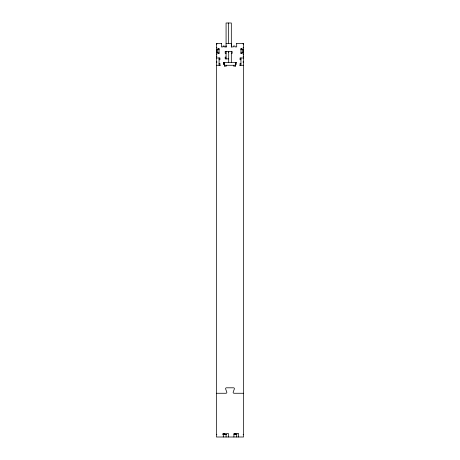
<?xml version="1.0" encoding="UTF-8"?>
<svg xmlns="http://www.w3.org/2000/svg" width="460" height="460" viewBox="0 0 460 460"><rect width="100%" height="100%" fill="white"/><g stroke="black" fill="none" stroke-linecap="round" stroke-linejoin="round"><path stroke-width="0.69" d="M221.392 43.573L216.436 43.407L216.436 437L243.553 437L243.564 43.407L236.699 43.573M223.14 46.086L224.319 46.034L224.319 46.908L226.073 46.908L226.073 23L231.317 23L231.317 47.196M226.355 65.274L226.355 66.148L224.606 66.148L224.606 62.652L224.606 64.618M225.199 57.218L226.073 57.109M225.199 51.681L232.191 51.572L232.191 53.32L231.317 53.32M226.073 53.555L225.199 53.32L225.199 51.572M226.073 52.026L226.073 51.572M226.073 47.202L226.073 46.615M226.073 46.322L226.073 45.741M226.073 43.573L231.598 43.407L231.598 46.908L233.346 46.908L233.346 46.034L234.951 46.034L234.951 46.908L236.699 46.908L236.699 43.407M228.695 52.262L228.695 51.572L228.695 62.652M233.645 65.274L233.645 66.148L235.393 66.148L235.393 62.652L235.393 64.618M228.528 23L228.528 43.407M216.436 43.66L216.93 43.66M243.07 43.66L243.564 43.66M216.436 43.993L216.93 43.993M243.07 43.993L243.564 43.993M216.436 47.489L216.93 47.489M243.07 47.489L243.564 47.489M216.436 49.237L216.93 49.237M217.338 49.237L219.058 49.237M240.942 49.237L242.661 49.237M243.07 49.237L243.564 49.237M216.436 50.698L216.93 50.698M243.07 50.698L243.564 50.698M216.436 51.572L216.93 51.572M243.07 51.572L243.564 51.572M216.436 52.883L216.93 52.883M217.338 52.883L219.058 52.883A0.655 0.655 0 0 1 218.402 53.538A0.655 0.655 0 0 1 217.747 52.883L217.747 49.134A0.627 0.627 0 0 1 219.023 49.139M242.661 52.883L240.942 52.883A0.655 0.655 0 0 0 241.58 53.538A0.655 0.655 0 0 0 242.236 52.883L242.236 49.134A0.627 0.627 0 0 0 240.965 49.139M243.07 52.883L243.564 52.883M216.436 54.631L216.93 54.631M243.07 54.631L243.564 54.631M216.436 56.235L216.93 56.235M243.07 56.235L243.564 56.235M216.436 57.989L219.937 57.989L219.937 59.737L219.058 59.737M243.564 57.989L240.051 57.989L240.051 59.737L240.925 59.737M228.695 58.863L225.199 58.863L225.199 57.109M216.436 61.778L216.93 61.778M243.07 61.778L243.564 61.778M216.436 62.652L216.93 62.652M223.439 62.652L236.561 62.652M243.07 62.652L243.564 62.652M219.058 63.526L219.96 63.526L219.96 65.274M240.954 63.526L240.051 63.526L240.08 65.274M223.744 64.4L223.744 62.652L223.732 64.4L224.618 64.4M235.393 64.4L236.279 64.4L236.267 62.652M216.436 65.274L220.328 65.274M224.606 65.274L235.393 65.274M239.671 65.274L243.564 65.274M216.436 393.265L225.969 393.265A0.874 0.874 0 0 0 226.791 392.092L225.618 388.924A0.874 0.874 0 0 1 226.458 387.803L233.53 387.803A0.874 0.874 0 0 1 234.364 388.924L233.197 392.092A0.874 0.874 0 0 0 234.019 393.265L243.553 393.265M222.922 433.504L223.14 434.378M225.199 433.504L223.29 433.504L223.29 437M235.715 433.504L233.916 433.504L233.916 437M216.436 434.378L216.873 434.378M222.732 434.378L226.642 434.378L226.642 433.504L228.39 433.504L228.39 437M233.95 434.378L236.842 434.378L236.842 433.504L238.596 433.504L238.596 437M243.116 434.378L243.553 434.378M240.942 48.582L240.942 53.538M240.954 57.776L240.942 65.274M236.699 433.504L236.699 437M235.664 433.504L235.664 434.378M235.393 64.981L235.393 66.148M234.951 433.504L234.951 434.378M231.317 51.244L231.317 62.652M226.073 51.244L226.073 59.081M226.073 433.993L226.073 437M225.038 433.504L225.038 434.378M224.606 64.981L224.606 66.148M224.319 433.504L224.319 434.378M223.14 46.034L223.14 46.908L221.392 46.908L221.392 43.407M219.058 48.582L219.058 53.538M219.086 57.776L219.069 65.274"/></g></svg>
